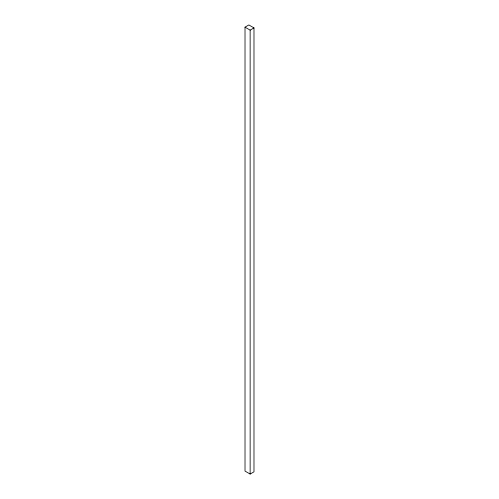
<?xml version="1.0" encoding="UTF-8"?>
<svg xmlns="http://www.w3.org/2000/svg" width="499" height="499" viewBox="0 0 499 499"><rect width="100%" height="100%" fill="white"/><g stroke="black" fill="none" stroke-linecap="round" stroke-linejoin="round"><path stroke-width="0.75" d="M245.015 27.171L248.858 24.95L253.985 27.907L253.985 471.829L250.142 474.05L245.015 471.093L245.015 27.171L250.142 30.127L253.985 27.907M250.142 30.127L250.142 474.05"/></g></svg>
